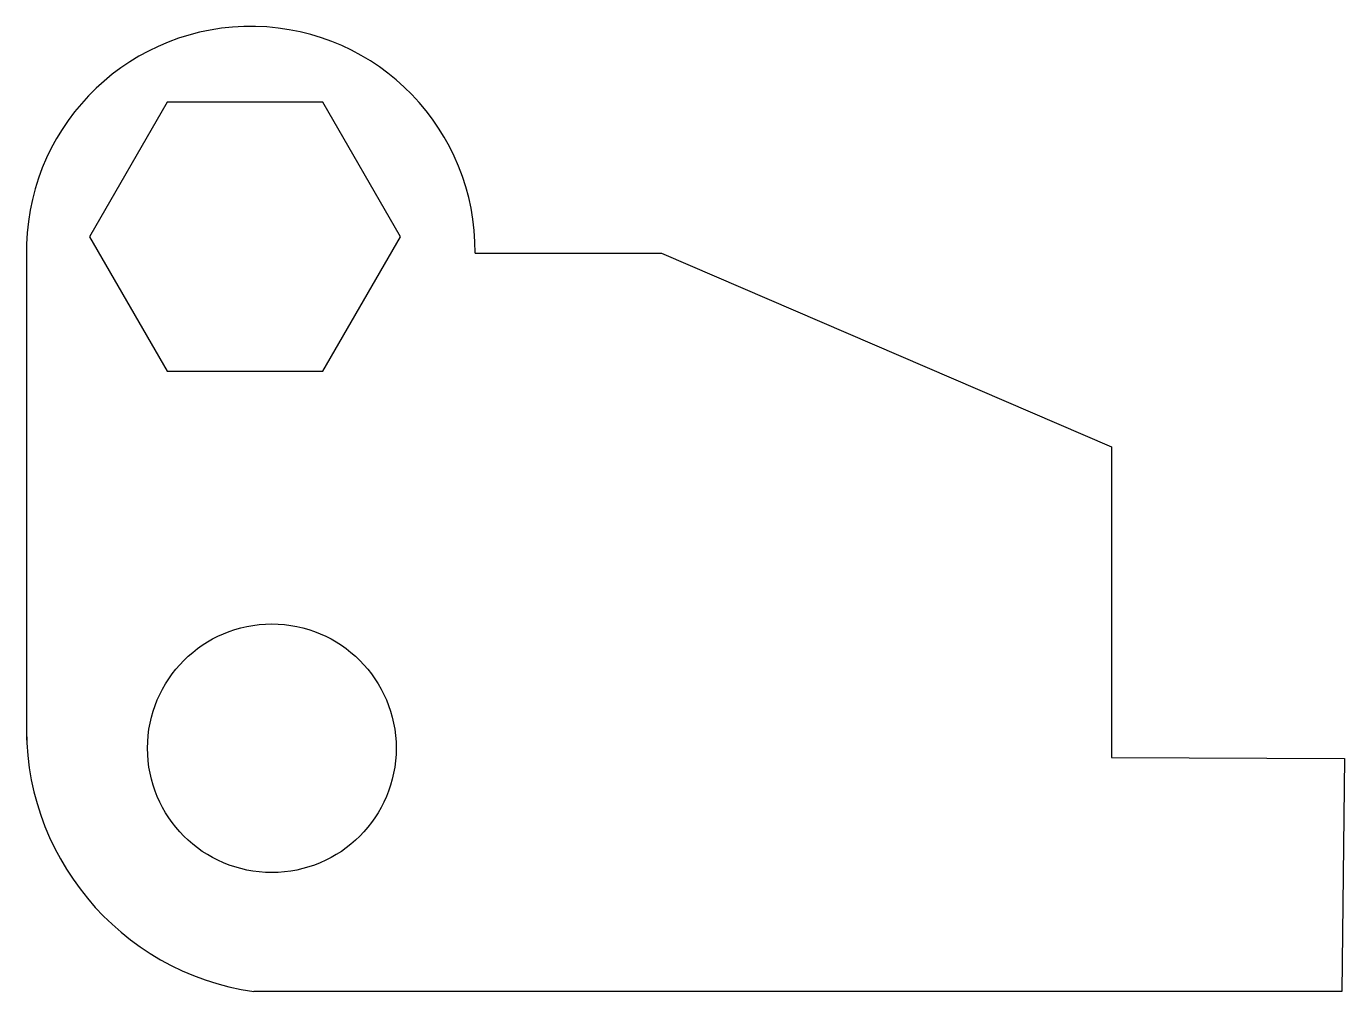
# Model space of a CAD drawing. Header units: inches. Extents: x 11 to 28, y 8 to 20.4.
import ezdxf

# ---------------------------------------------------------------- set-up
doc = ezdxf.new("R2010")
doc.units = ezdxf.units.IN
doc.header["$MEASUREMENT"] = 0

msp = doc.modelspace()

# ---------------------------------------------------------------- linework, layer by layer
for p, q in [((11.045, 17.645), (11.045, 11.262)), ((16.816, 17.528), (19.216, 17.528)), ((19.216, 17.528), (25.007, 15.037)), ((25.007, 15.037), (25.007, 11.037)), ((25.007, 11.037), (28.007, 11.023)), ((28.007, 11.023), (27.969, 8.023)), ((27.969, 8.023), (13.969, 8.023))]:
    msp.add_line(p, q)
msp.add_lwpolyline([(12.856, 19.472), (11.856, 17.74), (12.856, 16.008), (14.856, 16.008), (15.856, 17.74), (14.856, 19.472)], close=True)
msp.add_circle((14.201, 11.156), 1.6)
for centre, radius, start, end in [((13.93, 17.562), 2.886, 359.3118, 178.3626), ((14.46, 11.406), 3.418, 177.5827, 261.7368)]:
    msp.add_arc(centre, radius, start, end)

doc.saveas('drawing.dxf')
